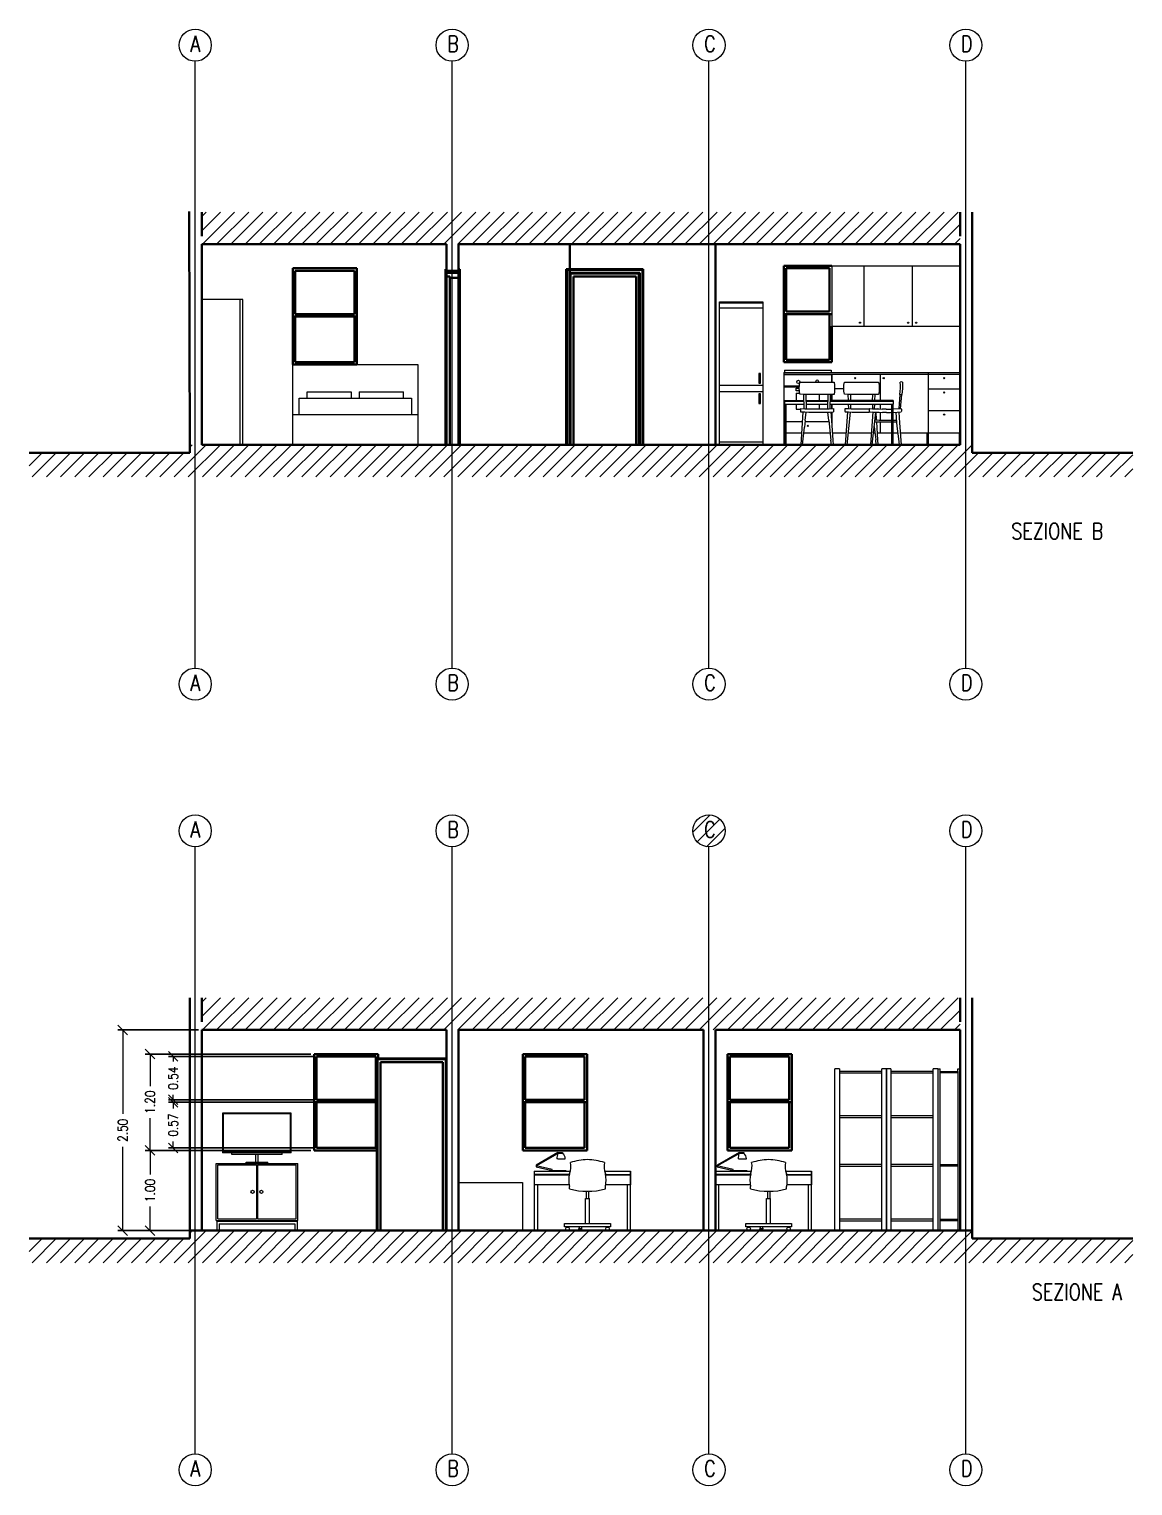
# Model space of a CAD drawing. Header units: metres. Extents: x 60.2 to 105.7, y 8.7 to 63.7.
# Drawn here: x 91.99 to 105.74, y 33.6 to 51.75 of the extents above; entities that cross this region are included whole.
import ezdxf

# ---------------------------------------------------------------- set-up
doc = ezdxf.new("R2010")
doc.units = ezdxf.units.M
doc.header["$LTSCALE"] = 5
doc.header["$MEASUREMENT"] = 0
doc.layers.get('0').update_dxf_attribs({"color": 30})
doc.layers.get('DEFPOINTS').update_dxf_attribs({"color": 210})
for name, color, linetype, lineweight in [('A-ANNO-DIMS', 3, 'Continuous', 9), ('A-ANNO-TEXT', 3, 'Continuous', 18), ('A-ELEV-MBE1', 7, 'Continuous', 35), ('A-FURN', 8, 'Continuous', 18), ('A-SECT-MCUT', 2, 'Continuous', 35)]:
    doc.layers.add(name, color=color, linetype=linetype, lineweight=lineweight)
doc.layers.add('A-ANNO-SCRN', color=30, linetype='Continuous')
doc.styles.add('E-ROMANS', font='romans.shx', dxfattribs={"width": 0.8})
doc.dimstyles.new('E-0100_ARW_18', dxfattribs={"dimscale": 0.001, "dimtxt": 180, "dimasz": 180, "dimexe": 90, "dimexo": 60, "dimgap": 90, "dimtad": 0, "dimzin": 0, "dimdsep": 46, "dimtxsty": 'E-ROMANS', "dimblk": 'OPEN90', "dimcen": 90, "dimclrd": 256, "dimclre": 256, "dimclrt": 256, "dimadec": 0, "dimazin": 0, "dimtfac": 1, "dimtmove": 1, "dimatfit": 3, "dimldrblk": 'OPEN90', "dimfxl": 1, "dimtfill": 1, "dimtolj": 1, "dimtzin": 0, "dimarcsym": 0})

# ---------------------------------------------------------------- blocks, each defined once
blk = doc.blocks.new('_Oblique')
at = {"color": 0, "linetype": 'ByBlock', "lineweight": -2}
blk.add_line((-0.5, -0.5), (0.5, 0.5), dxfattribs=at)
blk = doc.blocks.new('*D82')
at = {"layer": 'A-ANNO-DIMS', "lineweight": -2, "transparency": 16777216}
for p, q in [((94.102, 39.282), (93.098, 39.282)), ((94.102, 36.782), (93.098, 36.782))]:
    blk.add_line(p, q, dxfattribs=at)
at = {"layer": 'A-ANNO-DIMS', "transparency": 16777216}
for p, q in [((93.158, 39.282), (93.158, 38.238)), ((93.158, 36.782), (93.158, 37.826))]:
    blk.add_line(p, q, dxfattribs=at)
at = {"layer": 'DEFPOINTS', "color": 0, "transparency": 16777216}
for p in [(94.142, 39.282), (93.158, 36.782), (94.142, 36.782)]:
    blk.add_point(p, dxfattribs=at)
at = {"layer": 'A-ANNO-DIMS', "transparency": 16777216, "xscale": 0.12, "yscale": 0.12, "zscale": 0.12}
for p, rotation in [((93.158, 39.282), 90), ((93.158, 36.782), 270)]:
    blk.add_blockref('_Oblique', p, dxfattribs=dict(at, rotation=rotation))
at = {"layer": 'A-ANNO-DIMS', "transparency": 16777216, "insert": (93.158, 38.032), "char_height": 0.12, "attachment_point": 5, "rotation": 90, "style": 'E-ROMANS', "bg_fill": 3, "box_fill_scale": 1.25, "bg_fill_color": 256, "bg_fill_true_color": 13158600, "bg_fill_transparency": 0}
blk.add_mtext('\\A1;2.50', dxfattribs=at)
blk = doc.blocks.new('_Open90')
at = {"color": 0, "linetype": 'ByBlock', "lineweight": -2}
for p, q in [((0, 0), (-1, 0)), ((-0.5, 0.5), (0, 0)), ((0, 0), (-0.5, -0.5))]:
    blk.add_line(p, q, dxfattribs=at)
blk = doc.blocks.new('*D83')
at = {"layer": 'A-ANNO-DIMS', "lineweight": -2, "transparency": 16777216}
for p, q in [((95.502, 38.982), (93.438, 38.982)), ((95.502, 37.782), (93.438, 37.782))]:
    blk.add_line(p, q, dxfattribs=at)
at = {"layer": 'A-ANNO-DIMS', "transparency": 16777216}
for p, q in [((93.498, 38.982), (93.498, 38.581)), ((93.498, 37.782), (93.498, 38.183))]:
    blk.add_line(p, q, dxfattribs=at)
at = {"layer": 'DEFPOINTS', "color": 0, "transparency": 16777216}
for p in [(93.498, 38.982), (95.542, 38.982), (95.542, 37.782)]:
    blk.add_point(p, dxfattribs=at)
at = {"layer": 'A-ANNO-DIMS', "transparency": 16777216, "xscale": 0.12, "yscale": 0.12, "zscale": 0.12}
for p, rotation in [((93.498, 38.982), 90), ((93.498, 37.782), 270)]:
    blk.add_blockref('_Oblique', p, dxfattribs=dict(at, rotation=rotation))
at = {"layer": 'A-ANNO-DIMS', "transparency": 16777216, "insert": (93.498, 38.382), "char_height": 0.12, "attachment_point": 5, "rotation": 90, "style": 'E-ROMANS', "bg_fill": 3, "box_fill_scale": 1.25, "bg_fill_color": 256, "bg_fill_true_color": 13158600, "bg_fill_transparency": 0}
blk.add_mtext('\\A1;1.20', dxfattribs=at)
blk = doc.blocks.new('*D84')
at = {"layer": 'A-ANNO-DIMS', "lineweight": -2, "transparency": 16777216}
for p, q in [((95.502, 37.782), (93.438, 37.782)), ((95.502, 36.782), (93.438, 36.782))]:
    blk.add_line(p, q, dxfattribs=at)
at = {"layer": 'A-ANNO-DIMS', "transparency": 16777216}
for p, q in [((93.498, 37.782), (93.498, 37.481)), ((93.498, 36.782), (93.498, 37.083))]:
    blk.add_line(p, q, dxfattribs=at)
at = {"layer": 'DEFPOINTS', "color": 0, "transparency": 16777216}
for p in [(95.542, 37.782), (93.498, 36.782), (95.542, 36.782)]:
    blk.add_point(p, dxfattribs=at)
at = {"layer": 'A-ANNO-DIMS', "transparency": 16777216, "xscale": 0.12, "yscale": 0.12, "zscale": 0.12}
for p, rotation in [((93.498, 37.782), 90), ((93.498, 36.782), 270)]:
    blk.add_blockref('_Oblique', p, dxfattribs=dict(at, rotation=rotation))
at = {"layer": 'A-ANNO-DIMS', "transparency": 16777216, "insert": (93.498, 37.282), "char_height": 0.12, "attachment_point": 5, "rotation": 90, "style": 'E-ROMANS', "bg_fill": 3, "box_fill_scale": 1.25, "bg_fill_color": 256, "bg_fill_true_color": 13158600, "bg_fill_transparency": 0}
blk.add_mtext('\\A1;1.00', dxfattribs=at)
blk = doc.blocks.new('*D85')
at = {"layer": 'A-ANNO-DIMS', "lineweight": -2, "transparency": 16777216}
for p, q in [((95.532, 38.952), (93.726, 38.952)), ((95.532, 38.412), (93.726, 38.412))]:
    blk.add_line(p, q, dxfattribs=at)
at = {"layer": 'A-ANNO-DIMS', "transparency": 16777216}
for p, q in [((93.786, 38.952), (93.786, 38.891)), ((93.786, 38.412), (93.786, 38.473))]:
    blk.add_line(p, q, dxfattribs=at)
at = {"layer": 'DEFPOINTS', "color": 0, "transparency": 16777216}
for p in [(93.786, 38.952), (95.572, 38.952), (95.572, 38.412)]:
    blk.add_point(p, dxfattribs=at)
at = {"layer": 'A-ANNO-DIMS', "transparency": 16777216, "xscale": 0.12, "yscale": 0.12, "zscale": 0.12}
for p, rotation in [((93.786, 38.952), 90), ((93.786, 38.412), 270)]:
    blk.add_blockref('_Oblique', p, dxfattribs=dict(at, rotation=rotation))
at = {"layer": 'A-ANNO-DIMS', "transparency": 16777216, "insert": (93.786, 38.682), "char_height": 0.12, "attachment_point": 5, "rotation": 90, "style": 'E-ROMANS', "bg_fill": 3, "box_fill_scale": 1.25, "bg_fill_color": 256, "bg_fill_true_color": 13158600, "bg_fill_transparency": 0}
blk.add_mtext('\\A1;0.54', dxfattribs=at)
blk = doc.blocks.new('*D86')
at = {"layer": 'A-ANNO-DIMS', "lineweight": -2, "transparency": 16777216}
for p, q in [((95.532, 38.382), (93.726, 38.382)), ((95.532, 37.812), (93.726, 37.812))]:
    blk.add_line(p, q, dxfattribs=at)
at = {"layer": 'A-ANNO-DIMS', "transparency": 16777216}
for p, q in [((93.786, 38.382), (93.786, 38.303)), ((93.786, 37.812), (93.786, 37.891))]:
    blk.add_line(p, q, dxfattribs=at)
at = {"layer": 'DEFPOINTS', "color": 0, "transparency": 16777216}
for p in [(95.572, 38.382), (93.786, 37.812), (95.572, 37.812)]:
    blk.add_point(p, dxfattribs=at)
at = {"layer": 'A-ANNO-DIMS', "transparency": 16777216, "xscale": 0.12, "yscale": 0.12, "zscale": 0.12}
for p, rotation in [((93.786, 38.382), 90), ((93.786, 37.812), 270)]:
    blk.add_blockref('_Oblique', p, dxfattribs=dict(at, rotation=rotation))
at = {"layer": 'A-ANNO-DIMS', "transparency": 16777216, "insert": (93.786, 38.097), "char_height": 0.12, "attachment_point": 5, "rotation": 90, "style": 'E-ROMANS', "bg_fill": 3, "box_fill_scale": 1.25, "bg_fill_color": 256, "bg_fill_true_color": 13158600, "bg_fill_transparency": 0}
blk.add_mtext('\\A1;0.57', dxfattribs=at)

msp = doc.modelspace()

# ---------------------------------------------------------------- hatches: boundary and pattern name
at = {"layer": 'A-ANNO-SCRN'}
h = msp.add_hatch(dxfattribs=at)
h.set_pattern_fill('ANSI31', color=0)
h.paths.add_polyline_path([(94.142, 49.073), (94.142, 49.473), (103.592, 49.473), (103.592, 49.073)])
h = msp.add_hatch(dxfattribs=at)
h.set_pattern_fill('ANSI31', color=0)
h.set_pattern_definition([(45, (0, -2.9), (-0.08838835, 0.08838835), [])])
h.paths.add_polyline_path([(103.742, 46.473), (103.742, 46.573), (93.992, 46.573), (93.992, 46.473), (91.992, 46.473), (91.992, 46.173), (105.742, 46.173), (105.742, 46.473)])
h = msp.add_hatch(dxfattribs=at)
h.set_pattern_fill('ANSI31', color=256)
h.paths.add_polyline_path([(100.261, 41.763, 1), (100.661, 41.763, 1)])
h.paths.add_polyline_path([(100.351, 41.63), (100.565, 41.63), (100.565, 41.93), (100.351, 41.93)], flags=24)

# ---------------------------------------------------------------- linework, layer by layer
at = {"layer": 'A-ANNO-DIMS'}
for p, q in [((94.061, 43.792), (94.061, 51.353)), ((97.261, 43.792), (97.261, 51.353)), ((100.461, 43.792), (100.461, 51.353)), ((103.661, 43.792), (103.661, 51.353)), ((97.261, 34.001), (97.261, 41.563)), ((100.461, 34.001), (100.461, 41.563)), ((103.661, 34.001), (103.661, 41.563))]:
    msp.add_line(p, q, dxfattribs=at)
for centre in [(94.061, 51.553), (97.261, 51.553), (100.461, 51.553), (103.661, 51.553), (94.061, 43.592), (97.261, 43.592), (100.461, 43.592), (103.661, 43.592), (94.061, 41.763), (97.261, 41.763), (100.461, 41.763), (103.661, 41.763), (94.061, 33.801), (97.261, 33.801), (100.461, 33.801), (103.661, 33.801)]:
    msp.add_circle(centre, 0.2, dxfattribs=at)
at = {"layer": 'A-ELEV-MBE1'}
for p, q in [((95.275, 48.773), (96.075, 48.773)), ((95.275, 48.773), (95.275, 47.573)), ((96.045, 48.743), (95.305, 48.743)), ((95.305, 48.743), (95.305, 48.203)), ((96.045, 48.743), (96.045, 48.203)), ((96.075, 48.773), (96.075, 47.573)), ((97.177, 48.708), (97.177, 48.763)), ((97.177, 48.763), (97.192, 48.763)), ((97.192, 48.708), (97.177, 48.708)), ((97.177, 48.708), (97.177, 46.573)), ((97.192, 48.743), (97.192, 48.673)), ((97.342, 48.718), (97.192, 48.718)), ((97.192, 48.673), (97.232, 48.673)), ((97.232, 48.673), (97.232, 46.573)), ((97.232, 48.673), (97.232, 48.653)), ((97.232, 48.653), (97.342, 48.653)), ((97.357, 48.763), (97.342, 48.763)), ((97.342, 48.708), (97.357, 48.708)), ((97.357, 48.708), (97.357, 48.763)), ((97.357, 48.708), (97.357, 46.573)), ((98.683, 48.763), (98.683, 46.573)), ((99.643, 48.763), (98.683, 48.763)), ((98.693, 48.753), (98.693, 46.573)), ((99.633, 48.753), (98.693, 48.753)), ((98.728, 48.718), (98.728, 46.573)), ((99.598, 48.718), (98.728, 48.718)), ((98.738, 48.708), (98.738, 46.573)), ((99.588, 48.708), (98.738, 48.708)), ((98.773, 48.673), (98.773, 46.573)), ((99.553, 48.673), (98.773, 48.673)), ((99.553, 48.673), (99.553, 46.573)), ((99.588, 48.708), (99.588, 46.573)), ((99.598, 48.718), (99.598, 46.573)), ((99.633, 48.753), (99.633, 46.573)), ((99.643, 48.763), (99.643, 46.573)), ((101.392, 48.803), (101.392, 47.603)), ((101.392, 48.803), (101.992, 48.803)), ((101.962, 48.773), (101.422, 48.773)), ((101.422, 48.773), (101.422, 48.233)), ((101.962, 48.773), (101.962, 48.233)), ((95.305, 48.173), (95.305, 47.603)), ((96.045, 47.603), (96.045, 48.173)), ((101.422, 48.203), (101.422, 47.633)), ((101.962, 48.203), (101.962, 47.633)), ((101.992, 48.053), (101.992, 47.603)), ((96.075, 47.573), (95.275, 47.573)), ((96.045, 47.603), (95.305, 47.603)), ((101.392, 47.603), (101.992, 47.603)), ((101.422, 47.633), (101.962, 47.633)), ((95.542, 38.982), (95.542, 37.782)), ((96.312, 38.952), (95.572, 38.952)), ((95.572, 38.952), (95.572, 38.412)), ((96.312, 38.952), (96.312, 38.412)), ((96.322, 38.927), (96.322, 36.782)), ((97.192, 38.927), (96.322, 38.927)), ((96.332, 38.917), (96.332, 36.782)), ((97.182, 38.917), (96.332, 38.917)), ((96.342, 38.982), (96.342, 38.927)), ((96.367, 38.882), (96.367, 36.782)), ((97.147, 38.882), (96.367, 38.882)), ((97.147, 38.882), (97.147, 36.782)), ((97.182, 38.917), (97.182, 36.782)), ((97.192, 38.927), (97.192, 36.782)), ((98.142, 38.982), (98.142, 37.782)), ((98.142, 38.982), (98.942, 38.982)), ((98.912, 38.952), (98.172, 38.952)), ((98.172, 38.952), (98.172, 38.412)), ((98.912, 38.952), (98.912, 38.412)), ((98.942, 38.982), (98.942, 37.782)), ((100.692, 38.982), (100.692, 37.782)), ((100.692, 38.982), (101.492, 38.982)), ((101.462, 38.952), (100.722, 38.952)), ((100.722, 38.952), (100.722, 38.412)), ((101.462, 38.952), (101.462, 38.412)), ((101.492, 38.982), (101.492, 37.782)), ((95.572, 38.382), (95.572, 37.812)), ((96.312, 38.382), (96.312, 37.812)), ((98.172, 38.382), (98.172, 37.812)), ((98.912, 37.812), (98.912, 38.382)), ((100.722, 38.382), (100.722, 37.812)), ((101.462, 38.382), (101.462, 37.812)), ((96.322, 37.782), (95.542, 37.782)), ((96.312, 37.812), (95.572, 37.812)), ((98.942, 37.782), (98.142, 37.782)), ((98.912, 37.812), (98.172, 37.812)), ((101.492, 37.782), (100.692, 37.782)), ((101.462, 37.812), (100.722, 37.812))]:
    msp.add_line(p, q, dxfattribs=at)
for points in [[(97.192, 48.673), (97.192, 46.573)], [(96.075, 48.173), (95.275, 48.173)], [(96.045, 48.203), (95.305, 48.203)], [(101.992, 48.203), (101.392, 48.203)], [(101.962, 48.233), (101.422, 48.233)], [(96.322, 38.382), (95.542, 38.382)], [(96.312, 38.412), (95.572, 38.412)], [(98.942, 38.382), (98.142, 38.382)], [(98.912, 38.412), (98.172, 38.412)], [(101.492, 38.382), (100.692, 38.382)], [(101.462, 38.412), (100.722, 38.412)]]:
    msp.add_lwpolyline(points, dxfattribs=at)
at = {"layer": 'A-FURN'}
for p, q in [((101.992, 48.803), (103.592, 48.803)), ((101.992, 48.803), (101.992, 48.053)), ((102.392, 48.803), (102.392, 48.053)), ((102.992, 48.803), (102.992, 48.053)), ((94.652, 48.383), (94.142, 48.383)), ((94.622, 46.573), (94.622, 48.383)), ((94.652, 46.573), (94.652, 48.383)), ((100.592, 46.573), (100.592, 48.357)), ((100.592, 48.357), (101.132, 48.357)), ((101.132, 48.339), (100.592, 48.339)), ((101.132, 48.357), (101.132, 46.573)), ((100.592, 48.282), (101.132, 48.282)), ((101.992, 48.053), (103.592, 48.053)), ((95.275, 46.573), (95.275, 47.573)), ((95.275, 47.573), (96.835, 47.573)), ((96.835, 47.573), (96.835, 46.573)), ((101.392, 47.473), (103.192, 47.473)), ((101.392, 47.473), (101.392, 47.453)), ((101.392, 47.453), (101.392, 46.573)), ((101.392, 47.453), (103.592, 47.453)), ((101.397, 46.858), (101.397, 47.448)), ((101.397, 47.448), (101.987, 47.448)), ((101.402, 47.503), (101.982, 47.503)), ((101.402, 47.503), (101.402, 47.473)), ((101.982, 47.503), (101.982, 47.473)), ((101.987, 47.448), (101.987, 47.355)), ((101.992, 47.453), (101.992, 47.355)), ((102.592, 47.453), (102.592, 47.117)), ((103.192, 47.473), (103.192, 46.573)), ((103.192, 47.473), (103.592, 47.473)), ((95.455, 47.153), (95.455, 47.233)), ((95.455, 47.233), (96.005, 47.233)), ((96.005, 47.233), (96.005, 47.153)), ((96.105, 47.233), (96.105, 47.153)), ((96.105, 47.233), (96.655, 47.233)), ((96.655, 47.153), (96.655, 47.233)), ((101.132, 47.312), (100.592, 47.312)), ((100.592, 47.237), (101.132, 47.237)), ((101.397, 47.308), (101.588, 47.308)), ((101.397, 47.298), (101.587, 47.298)), ((101.547, 47.278), (101.586, 47.278)), ((101.547, 47.248), (101.547, 47.278)), ((101.587, 47.248), (101.547, 47.248)), ((101.547, 47.218), (101.591, 47.218)), ((101.547, 47.218), (101.547, 47.124)), ((101.639, 47.202), (101.644, 47.025)), ((101.667, 47.202), (101.673, 47.023)), ((101.837, 47.124), (101.837, 47.201)), ((101.942, 47.023), (101.947, 47.201)), ((101.971, 47.024), (101.976, 47.201)), ((101.987, 47.201), (101.987, 47.117)), ((101.992, 47.201), (101.992, 47.117)), ((102.141, 47.273), (102.028, 47.273)), ((102.193, 47.202), (102.197, 47.124)), ((102.225, 47.202), (102.225, 47.124)), ((102.5, 47.124), (102.502, 47.201)), ((102.528, 47.124), (102.53, 47.201)), ((102.592, 47.273), (102.582, 47.273)), ((102.829, 47.023), (102.844, 47.201)), ((102.848, 47.024), (102.863, 47.2)), ((103.192, 47.273), (103.592, 47.273)), ((95.355, 46.953), (95.355, 47.153)), ((95.355, 47.153), (96.755, 47.153)), ((96.755, 47.153), (96.755, 46.953)), ((101.408, 47.124), (101.641, 47.124)), ((101.408, 47.082), (101.408, 47.124)), ((101.408, 47.082), (101.408, 46.573)), ((101.547, 47.082), (101.547, 47.018)), ((101.547, 47.018), (101.601, 47.018)), ((101.572, 47.117), (101.641, 47.117)), ((101.574, 47.082), (101.642, 47.082)), ((101.67, 47.124), (101.945, 47.124)), ((101.67, 47.117), (101.945, 47.117)), ((101.671, 47.082), (101.944, 47.082)), ((101.837, 47.021), (101.837, 47.082)), ((101.987, 47.082), (101.987, 47.025)), ((101.992, 47.082), (101.992, 47.025)), ((102.197, 47.082), (102.198, 47.025)), ((102.225, 47.082), (102.225, 47.024)), ((102.459, 47.022), (102.46, 47.022)), ((102.499, 47.082), (102.498, 47.024)), ((102.525, 47.024), (102.528, 47.082)), ((102.525, 47.024), (102.565, 47.026)), ((102.565, 47.026), (102.567, 47.021)), ((102.592, 47.082), (102.592, 47.021)), ((102.617, 47.02), (102.67, 47.02)), ((102.757, 47.124), (102.757, 47.082)), ((102.757, 47.022), (102.856, 47.025)), ((95.275, 46.953), (96.835, 46.953)), ((101.408, 46.858), (101.397, 46.858)), ((101.624, 46.858), (101.422, 46.858)), ((101.632, 46.984), (101.606, 46.573)), ((101.659, 46.876), (101.651, 46.793)), ((101.956, 46.858), (101.658, 46.858)), ((101.659, 46.876), (101.671, 46.982)), ((101.954, 46.876), (101.943, 46.981)), ((101.954, 46.876), (101.98, 46.633)), ((101.981, 46.983), (101.988, 46.876)), ((101.987, 46.983), (101.987, 46.898)), ((101.988, 46.876), (102.004, 46.633)), ((101.992, 46.984), (101.992, 46.82)), ((102.187, 46.984), (102.16, 46.573)), ((102.182, 46.573), (102.225, 46.982)), ((102.501, 46.983), (102.475, 46.573)), ((102.496, 46.573), (102.539, 46.981)), ((102.539, 46.981), (102.546, 46.883)), ((102.547, 46.86), (102.562, 46.634)), ((102.592, 46.979), (102.592, 46.881)), ((102.592, 46.859), (102.592, 46.723)), ((102.623, 46.979), (102.674, 46.979)), ((102.636, 46.88), (102.741, 46.881)), ((102.639, 46.858), (102.685, 46.858)), ((102.685, 46.858), (102.741, 46.858)), ((102.757, 46.978), (102.857, 46.983)), ((102.757, 46.881), (102.795, 46.882)), ((102.757, 46.859), (102.796, 46.861)), ((102.791, 46.98), (102.797, 46.846)), ((102.797, 46.846), (102.807, 46.771)), ((102.828, 46.982), (102.835, 46.847)), ((102.835, 46.847), (102.857, 46.573)), ((103.592, 46.998), (103.192, 46.998)), ((101.392, 46.723), (101.408, 46.723)), ((101.407, 46.573), (101.407, 46.723)), ((101.422, 46.723), (101.616, 46.723)), ((101.627, 46.573), (101.651, 46.793)), ((101.643, 46.723), (101.97, 46.723)), ((101.998, 46.723), (102.17, 46.723)), ((102.198, 46.723), (102.484, 46.723)), ((102.512, 46.723), (102.528, 46.723)), ((102.52, 46.801), (102.538, 46.634)), ((102.556, 46.723), (102.741, 46.723)), ((102.757, 46.723), (102.813, 46.723)), ((102.807, 46.771), (102.822, 46.647)), ((102.845, 46.723), (103.192, 46.723)), ((103.177, 46.723), (103.177, 46.573)), ((103.192, 46.723), (103.592, 46.723)), ((103.577, 46.723), (103.577, 46.573)), ((96.835, 46.573), (95.275, 46.573)), ((101.132, 46.607), (100.592, 46.607)), ((100.663, 46.573), (101.261, 46.573)), ((101.407, 46.583), (101.607, 46.583)), ((101.629, 46.583), (101.985, 46.583)), ((101.986, 46.573), (101.98, 46.633)), ((102.004, 46.633), (102.008, 46.573)), ((102.007, 46.583), (102.161, 46.583)), ((102.183, 46.583), (102.475, 46.583)), ((102.287, 46.583), (102.287, 46.573)), ((102.297, 46.583), (102.297, 46.573)), ((102.497, 46.583), (102.543, 46.583)), ((102.544, 46.573), (102.538, 46.634)), ((102.562, 46.634), (102.566, 46.573)), ((102.565, 46.583), (102.741, 46.583)), ((102.757, 46.583), (102.83, 46.583)), ((102.822, 46.647), (102.832, 46.573)), ((102.856, 46.583), (103.177, 46.583)), ((103.192, 46.583), (103.577, 46.583)), ((102.031, 36.782), (102.031, 38.796)), ((102.088, 38.796), (102.031, 38.796)), ((102.088, 38.796), (102.088, 36.782)), ((102.614, 38.766), (102.088, 38.766)), ((102.088, 38.746), (102.614, 38.746)), ((102.614, 36.782), (102.614, 38.796)), ((102.671, 38.796), (102.614, 38.796)), ((102.671, 38.796), (102.671, 36.782)), ((102.671, 36.782), (102.671, 38.796)), ((102.728, 38.796), (102.671, 38.796)), ((102.728, 38.796), (102.728, 36.782)), ((103.254, 38.766), (102.728, 38.766)), ((102.728, 38.746), (103.254, 38.746)), ((103.254, 36.782), (103.254, 38.796)), ((103.311, 38.796), (103.254, 38.796)), ((103.311, 38.796), (103.311, 36.782)), ((103.311, 38.796), (103.311, 36.782)), ((103.311, 38.796), (103.341, 38.796)), ((103.341, 38.766), (103.341, 38.796)), ((103.341, 36.782), (103.341, 38.766)), ((103.341, 38.766), (103.562, 38.766)), ((103.562, 38.746), (103.341, 38.746)), ((103.562, 38.766), (103.562, 38.796)), ((103.562, 38.796), (103.592, 38.796)), ((103.562, 38.766), (103.562, 36.782)), ((94.4, 38.246), (94.4, 37.75)), ((95.256, 38.246), (94.4, 38.246)), ((95.246, 38.236), (94.41, 38.236)), ((94.41, 38.236), (94.41, 37.76)), ((95.246, 37.76), (95.246, 38.236)), ((95.256, 37.75), (95.256, 38.246)), ((102.614, 38.211), (102.088, 38.211)), ((102.088, 38.191), (102.614, 38.191)), ((103.254, 38.211), (102.728, 38.211)), ((102.728, 38.191), (103.254, 38.191)), ((103.562, 38.011), (103.562, 37.991)), ((95.246, 37.76), (94.41, 37.76)), ((94.322, 36.909), (94.322, 37.62)), ((94.322, 36.909), (94.322, 37.62)), ((94.322, 37.62), (95.338, 37.62)), ((94.342, 37.6), (94.825, 37.6)), ((94.342, 36.929), (94.342, 37.6)), ((95.256, 37.75), (94.4, 37.75)), ((94.515, 37.729), (94.515, 37.75)), ((95.145, 37.729), (94.515, 37.729)), ((94.694, 37.634), (94.966, 37.634)), ((94.694, 37.62), (94.694, 37.634)), ((94.815, 37.634), (94.815, 37.729)), ((94.825, 37.6), (94.825, 36.929)), ((94.835, 37.6), (94.835, 36.929)), ((94.835, 37.6), (95.318, 37.6)), ((94.845, 37.634), (94.845, 37.729)), ((94.966, 37.62), (94.966, 37.634)), ((95.145, 37.729), (95.145, 37.75)), ((95.318, 36.929), (95.318, 37.6)), ((95.338, 36.909), (95.338, 37.62)), ((98.579, 37.754), (98.307, 37.597)), ((98.307, 37.587), (98.579, 37.744)), ((98.307, 37.597), (98.307, 37.587)), ((98.307, 37.587), (98.307, 37.577)), ((98.506, 37.542), (98.307, 37.587)), ((98.307, 37.577), (98.506, 37.532)), ((98.577, 37.678), (98.567, 37.677)), ((98.577, 37.678), (98.671, 37.678)), ((98.579, 37.754), (98.637, 37.754)), ((98.579, 37.744), (98.579, 37.754)), ((98.637, 37.744), (98.579, 37.744)), ((98.637, 37.754), (98.637, 37.744)), ((98.637, 37.754), (98.637, 37.744)), ((100.836, 37.754), (100.564, 37.597)), ((100.564, 37.587), (100.836, 37.744)), ((100.564, 37.597), (100.564, 37.577)), ((100.763, 37.542), (100.564, 37.587)), ((100.564, 37.577), (100.763, 37.532)), ((100.833, 37.678), (100.824, 37.677)), ((100.833, 37.678), (100.928, 37.678)), ((100.836, 37.754), (100.894, 37.754)), ((100.836, 37.744), (100.836, 37.754)), ((100.894, 37.744), (100.836, 37.744)), ((100.894, 37.754), (100.894, 37.744)), ((100.894, 37.754), (100.894, 37.744)), ((102.614, 37.605), (102.088, 37.605)), ((102.088, 37.585), (102.614, 37.585)), ((103.254, 37.605), (102.728, 37.605)), ((102.728, 37.585), (103.254, 37.585)), ((103.341, 37.605), (103.562, 37.605)), ((103.562, 37.585), (103.341, 37.585)), ((98.285, 37.522), (98.734, 37.522)), ((98.285, 37.522), (98.285, 36.782)), ((98.722, 37.482), (98.285, 37.482)), ((98.285, 37.477), (98.721, 37.477)), ((98.285, 37.477), (98.285, 37.357)), ((98.496, 37.532), (98.496, 37.527)), ((98.496, 37.532), (98.676, 37.532)), ((98.496, 37.532), (98.586, 37.532)), ((98.496, 37.522), (98.496, 37.532)), ((98.496, 37.532), (98.506, 37.532)), ((98.676, 37.522), (98.496, 37.522)), ((98.506, 37.532), (98.506, 37.542)), ((98.586, 37.532), (98.586, 37.532)), ((98.676, 37.532), (98.676, 37.522)), ((99.161, 37.522), (99.483, 37.522)), ((99.483, 37.477), (99.174, 37.477)), ((99.483, 37.472), (99.175, 37.472)), ((99.483, 36.782), (99.483, 37.522)), ((99.483, 37.522), (99.483, 37.522)), ((99.483, 37.522), (99.483, 37.522)), ((99.483, 37.522), (99.483, 37.482)), ((99.483, 37.472), (99.483, 37.522)), ((99.483, 37.522), (99.483, 37.472)), ((99.483, 37.482), (99.483, 37.482)), ((99.483, 37.482), (99.483, 37.477)), ((99.483, 37.477), (99.483, 37.477)), ((99.483, 37.477), (99.483, 37.472)), ((99.483, 37.472), (99.483, 37.46)), ((99.483, 37.472), (99.483, 37.352)), ((100.542, 37.522), (100.991, 37.522)), ((100.978, 37.482), (100.542, 37.482)), ((100.542, 37.477), (100.977, 37.477)), ((100.753, 37.532), (100.753, 37.527)), ((100.753, 37.532), (100.933, 37.532)), ((100.753, 37.532), (100.843, 37.532)), ((100.753, 37.522), (100.753, 37.532)), ((100.753, 37.532), (100.763, 37.532)), ((100.933, 37.522), (100.753, 37.522)), ((100.763, 37.532), (100.763, 37.542)), ((100.843, 37.532), (100.843, 37.532)), ((100.933, 37.532), (100.933, 37.522)), ((101.417, 37.522), (101.739, 37.522)), ((101.739, 37.477), (101.431, 37.477)), ((101.739, 37.472), (101.432, 37.472)), ((101.739, 36.782), (101.739, 37.522)), ((101.739, 37.522), (101.739, 37.522)), ((101.739, 37.522), (101.739, 37.522)), ((101.739, 37.522), (101.739, 37.482)), ((101.739, 37.472), (101.739, 37.522)), ((101.739, 37.522), (101.739, 37.472)), ((101.739, 37.482), (101.739, 37.482)), ((101.739, 37.482), (101.739, 37.477)), ((101.739, 37.477), (101.739, 37.477)), ((101.739, 37.477), (101.739, 37.472)), ((101.739, 37.472), (101.739, 37.46)), ((101.739, 37.472), (101.739, 37.352)), ((103.562, 37.405), (103.562, 37.385)), ((97.342, 37.382), (98.139, 37.382)), ((98.139, 37.382), (98.139, 36.782)), ((98.285, 37.357), (98.718, 37.357)), ((98.285, 37.357), (98.325, 37.357)), ((98.325, 37.357), (98.325, 36.782)), ((98.722, 37.302), (98.722, 37.332)), ((98.932, 37.272), (98.932, 37.182)), ((98.962, 37.272), (98.962, 37.182)), ((99.172, 37.302), (99.172, 37.332)), ((99.483, 37.352), (99.176, 37.352)), ((99.483, 37.352), (99.443, 37.352)), ((99.443, 37.352), (99.443, 36.782)), ((100.542, 37.357), (100.975, 37.357)), ((100.582, 37.357), (100.582, 36.782)), ((100.979, 37.302), (100.979, 37.332)), ((101.189, 37.272), (101.189, 37.182)), ((101.219, 37.272), (101.219, 37.182)), ((101.429, 37.302), (101.429, 37.332)), ((101.739, 37.352), (101.433, 37.352)), ((101.739, 37.352), (101.699, 37.352)), ((101.699, 37.352), (101.699, 36.782)), ((98.922, 36.87), (98.922, 37.182)), ((98.922, 37.182), (98.972, 37.182)), ((98.972, 36.87), (98.972, 37.182)), ((101.179, 36.87), (101.179, 37.182)), ((101.179, 37.182), (101.229, 37.182)), ((101.229, 36.87), (101.229, 37.182)), ((94.322, 36.909), (95.338, 36.909)), ((94.331, 36.909), (94.331, 36.782)), ((94.331, 36.898), (95.329, 36.898)), ((94.342, 36.929), (94.825, 36.929)), ((94.358, 36.868), (95.302, 36.868)), ((94.358, 36.868), (94.358, 36.782)), ((94.835, 36.929), (95.318, 36.929)), ((95.302, 36.868), (95.302, 36.782)), ((95.329, 36.909), (95.329, 36.782)), ((98.662, 36.87), (99.233, 36.87)), ((98.662, 36.83), (98.662, 36.87)), ((99.233, 36.87), (99.233, 36.83)), ((100.919, 36.87), (101.489, 36.87)), ((100.919, 36.83), (100.919, 36.87)), ((101.489, 36.87), (101.489, 36.83)), ((102.614, 36.925), (102.088, 36.925)), ((102.088, 36.905), (102.614, 36.905)), ((103.254, 36.925), (102.728, 36.925)), ((102.728, 36.905), (103.254, 36.905)), ((103.341, 36.925), (103.562, 36.925)), ((103.562, 36.905), (103.341, 36.905)), ((99.233, 36.83), (98.662, 36.83)), ((98.684, 36.83), (98.684, 36.82)), ((98.713, 36.83), (98.713, 36.82)), ((98.84, 36.804), (98.875, 36.804)), ((98.875, 36.804), (98.84, 36.804)), ((98.843, 36.83), (98.843, 36.82)), ((98.843, 36.83), (98.843, 36.82)), ((98.872, 36.83), (98.872, 36.82)), ((99.182, 36.83), (99.182, 36.82)), ((99.211, 36.83), (99.211, 36.82)), ((101.489, 36.83), (100.919, 36.83)), ((100.94, 36.83), (100.94, 36.82)), ((100.969, 36.83), (100.969, 36.82)), ((101.096, 36.804), (101.132, 36.804)), ((101.132, 36.804), (101.096, 36.804)), ((101.099, 36.83), (101.099, 36.82)), ((101.099, 36.83), (101.099, 36.82)), ((101.129, 36.83), (101.129, 36.82)), ((101.439, 36.83), (101.439, 36.82)), ((101.468, 36.83), (101.468, 36.82)), ((102.031, 36.782), (101.739, 36.782)), ((102.088, 36.782), (102.031, 36.782)), ((102.671, 36.782), (102.614, 36.782)), ((102.728, 36.782), (102.671, 36.782)), ((103.311, 36.782), (103.254, 36.782)), ((103.311, 36.782), (103.341, 36.782))]:
    msp.add_line(p, q, dxfattribs=at)
for points in [[(101.103, 47.462), (101.083, 47.462), (101.083, 47.342), (101.103, 47.342), (101.103, 47.382)], [(101.103, 47.207), (101.083, 47.207), (101.083, 47.087), (101.103, 47.087), (101.103, 47.127)]]:
    msp.add_lwpolyline(points, close=True, dxfattribs=at)
for points in [[(101.595, 47.355), (102.02, 47.355, -0.092959), (102.02, 47.201, -0.002126), (101.594, 47.203, -0.109257), (101.595, 47.355, -0.276267)], [(102.15, 47.355), (102.575, 47.355, -0.092959), (102.575, 47.201, -0.002126), (102.148, 47.203, -0.109257), (102.15, 47.355, -0.276267)], [(102.838, 47.201, 0.066438), (102.845, 47.355, 3.035344)], [(102.868, 47.2, 0.066438), (102.875, 47.354, 3.035344)], [(101.603, 47.027, 0.162787), (101.603, 46.986, 0.892277)], [(102.011, 47.026, -0.16523), (102.011, 46.985, -0.892277)], [(102.158, 47.027, 0.162787), (102.157, 46.986, 0.892277)], [(102.46, 47.026, 0.162787), (102.46, 46.985, 0.892277)], [(102.856, 47.025, -0.162787), (102.857, 46.983, -0.892277)]]:
    msp.add_lwpolyline(points, format="xyb", dxfattribs=at)
at = {"layer": 'A-FURN', "lineweight": 0}
for points in [[(101.408, 47.117), (101.572, 47.117)], [(101.408, 47.082), (101.574, 47.082)], [(101.422, 46.573), (101.422, 47.082)], [(101.972, 47.082), (102.757, 47.082)], [(101.973, 47.117), (102.757, 47.117)], [(102.757, 47.124), (101.974, 47.124)], [(102.741, 47.082), (102.741, 46.573)], [(102.741, 46.573), (102.741, 47.082), (102.757, 47.082)], [(102.757, 46.573), (102.757, 47.082)]]:
    msp.add_lwpolyline(points, dxfattribs=at)
at = {"layer": 'A-FURN'}
for centre, radius in [((102.342, 48.095), 0.0075), ((102.942, 48.095), 0.0075), ((103.042, 48.095), 0.0075), ((102.282, 47.405), 0.0075), ((102.638, 47.405), 0.0075), ((103.392, 47.405), 0.0075), ((101.575, 47.358), 0.02), ((103.392, 47.225), 0.0075), ((103.392, 46.95), 0.0075), ((101.692, 46.81), 0.0075), ((94.775, 37.265), 0.02), ((94.885, 37.265), 0.02), ((98.698, 36.804), 0.0216), ((99.197, 36.804), 0.0216), ((100.955, 36.804), 0.0216), ((101.453, 36.804), 0.0216)]:
    msp.add_circle(centre, radius, dxfattribs=at)
for centre, radius, start, end in [((101.809, 47.358), 0.02, 352.3592, 187.6408), ((102.857, 47.361), 0.161, 263.4091, 274.1747), ((102.858, 47.299), 0.058, 73.6382, 103.6835), ((101.815, 50.423), 3.403, 266.4288, 273.2974), ((102.37, 50.424), 3.403, 266.4288, 271.5007), ((102.673, 50.467), 3.448, 266.4571, 269.0731), ((102.673, 50.467), 3.448, 269.9452, 271.1259), ((101.816, 50.382), 3.403, 266.4134, 273.2991), ((102.361, 50.135), 3.155, 266.3033, 272.5482), ((102.673, 50.376), 3.398, 266.4069, 269.1617), ((102.663, 49.853), 2.995, 267.4035, 269.5384), ((102.668, 50.025), 3.144, 267.4639, 269.4043), ((102.7, 48.6), 1.622, 269.0903, 271.4632), ((98.761, 37.677), 0.194, 159.8592, 179.8045), ((98.595, 37.68), 0.0759, 358.3182, 56.6331), ((98.517, 37.579), 0.225, 336.9384, 13.5907), ((99.034, 36.535), 1.136, 94.3737, 105.2596), ((98.861, 36.535), 1.136, 74.7404, 85.6263), ((99.378, 37.579), 0.225, 166.4093, 203.0616), ((101.018, 37.677), 0.194, 159.8592, 179.8045), ((100.852, 37.68), 0.0759, 358.3182, 56.6331), ((100.773, 37.579), 0.225, 336.9384, 13.5907), ((101.291, 36.535), 1.136, 94.3737, 105.2596), ((101.117, 36.535), 1.136, 74.7404, 85.6263), ((101.635, 37.579), 0.225, 166.4093, 203.0616), ((99.1, 37.409), 0.385, 167.776, 191.5237), ((98.795, 37.409), 0.385, 348.4763, 12.224), ((101.357, 37.409), 0.385, 167.776, 191.5237), ((101.052, 37.409), 0.385, 348.4763, 12.224), ((98.947, 38.127), 0.855, 254.746, 285.254), ((101.204, 38.127), 0.855, 254.746, 285.254)]:
    msp.add_arc(centre, radius, start, end, dxfattribs=at)
for centre, ratio, start_param in [((98.849, 36.804), 0.430708, -2.397974), ((98.866, 36.804), 0.429752, -1.570796), ((101.106, 36.804), 0.430708, -2.397974), ((101.122, 36.804), 0.429752, -1.570796)]:
    msp.add_ellipse(centre, major_axis=(0, -0.0216), ratio=ratio, start_param=start_param, end_param=1.570796, dxfattribs=at)
at = {"layer": 'A-FURN', "extrusion": (0, 0, -1)}
for centre, ratio, start_param in [((98.849, 36.804), 0.429752, -1.570796), ((98.866, 36.804), 0.430708, -2.397974), ((101.106, 36.804), 0.429752, -1.570796), ((101.122, 36.804), 0.430708, -2.397974)]:
    msp.add_ellipse(centre, major_axis=(0, -0.0216), ratio=ratio, start_param=start_param, end_param=1.570796, dxfattribs=at)
at = {"layer": 'A-SECT-MCUT', "color": 2}
for p, q in [((93.985, 49.481), (93.992, 46.473)), ((94.142, 49.473), (94.142, 49.173)), ((103.592, 49.473), (103.592, 49.173)), ((103.742, 49.073), (103.742, 49.473)), ((94.142, 49.073), (97.192, 49.073)), ((94.142, 49.073), (97.192, 49.073)), ((94.142, 49.073), (94.142, 46.573)), ((97.342, 49.073), (100.542, 49.073)), ((97.342, 49.073), (100.392, 49.073)), ((98.728, 46.573), (98.728, 49.073)), ((100.542, 49.073), (103.592, 49.073)), ((103.592, 49.073), (103.592, 46.573)), ((103.742, 49.073), (103.742, 46.473)), ((93.992, 46.473), (91.992, 46.473)), ((94.142, 46.573), (103.592, 46.573)), ((105.742, 46.473), (103.742, 46.473)), ((93.992, 39.282), (93.992, 39.682)), ((94.142, 39.682), (94.142, 39.382)), ((103.592, 39.682), (103.592, 39.382)), ((103.742, 39.682), (103.742, 36.682)), ((103.742, 39.282), (103.742, 39.65)), ((93.992, 39.282), (93.992, 36.782)), ((94.142, 39.282), (97.192, 39.282)), ((94.142, 39.282), (97.192, 39.282)), ((94.142, 39.282), (94.142, 36.782)), ((97.342, 39.282), (100.392, 39.282)), ((97.342, 39.282), (100.392, 39.282)), ((100.392, 36.782), (100.392, 39.282)), ((100.542, 39.282), (103.592, 39.282)), ((103.592, 39.282), (103.592, 36.782)), ((103.592, 36.782), (103.592, 38.596)), ((93.992, 36.682), (91.992, 36.682)), ((93.992, 36.782), (103.742, 36.782)), ((93.992, 36.782), (93.992, 36.682)), ((103.742, 36.682), (105.742, 36.682))]:
    msp.add_line(p, q, dxfattribs=at)
at = {"layer": 'A-SECT-MCUT'}
msp.add_line((97.192, 48.743), (97.342, 48.743), dxfattribs=at)
at = {"layer": 'A-SECT-MCUT', "color": 2}
for points in [[(97.192, 49.073), (97.192, 48.743)], [(97.342, 49.073), (97.342, 46.573)], [(100.542, 49.073), (100.542, 46.573)], [(97.192, 39.282), (97.192, 36.782)], [(97.342, 39.282), (97.342, 36.782)], [(100.542, 39.282), (100.542, 36.782)]]:
    msp.add_lwpolyline(points, dxfattribs=at)

# ---------------------------------------------------------------- texts
at = {"layer": 'A-ANNO-TEXT', "char_height": 0.2, "attachment_point": 1, "style": 'E-ROMANS'}
for s, width, insert in [('A', 0.34021, (94.001, 51.671)), ('B', 0.34021, (97.201, 51.671)), ('C', 0.34021, (100.401, 51.671)), ('D', 0.34021, (103.601, 51.671)), ('SEZIONE B', 3.80072, (104.228, 45.597)), ('A', 0.34021, (94.001, 43.709)), ('B', 0.34021, (97.201, 43.709)), ('C', 0.34021, (100.401, 43.709)), ('D', 0.34021, (103.601, 43.709)), ('A', 0.34021, (94.001, 41.88)), ('B', 0.34021, (97.201, 41.88)), ('C', 0.34021, (100.401, 41.88)), ('D', 0.34021, (103.601, 41.88)), ('SEZIONE A', 3.80072, (104.484, 36.117)), ('A', 0.34021, (94.001, 33.918)), ('B', 0.34021, (97.201, 33.918)), ('C', 0.34021, (100.401, 33.918)), ('D', 0.34021, (103.601, 33.918))]:
    msp.add_mtext_dynamic_manual_height_columns(s, width=width, gutter_width=9, heights=[0], dxfattribs=dict(at, insert=insert))

# ---------------------------------------------------------------- next in the draw order: dimensions: what is measured, and where the dimension line sits
at = {"layer": 'A-ANNO-DIMS'}
dim = msp.add_linear_dim(base=(93.158, 36.782), p1=(94.142, 39.282), p2=(94.142, 36.782), angle=90, dimstyle='E-0100_ARW_18', override={"dimtxt": 120, "dimasz": 120, "dimexe": 60, "dimexo": 40, "dimgap": 60, "dimblk": 'Oblique', "dimcen": 60, "dimlwd": 65535}, dxfattribs=at)
dim.commit()
dim.dimension.update_dxf_attribs({"geometry": '*D82', "text_midpoint": (93.158, 38.032)})

# ---------------------------------------------------------------- next in the draw order: hatches: boundary and pattern name
at = {"layer": 'A-ANNO-SCRN'}
h = msp.add_hatch(dxfattribs=at)
h.set_pattern_fill('ANSI31', color=0)
h.set_pattern_definition([(45, (0, -9.79075), (-0.08838835, 0.08838835), [])])
h.paths.add_polyline_path([(94.142, 39.282), (94.142, 39.682), (103.592, 39.682), (103.592, 39.282)])

# ---------------------------------------------------------------- next in the draw order: dimensions: what is measured, and where the dimension line sits
at = {"layer": 'A-ANNO-DIMS'}
dim = msp.add_linear_dim(base=(93.498, 38.982), p1=(95.542, 37.782), p2=(95.542, 38.982), angle=90, dimstyle='E-0100_ARW_18', override={"dimtxt": 120, "dimasz": 120, "dimexe": 60, "dimexo": 40, "dimgap": 60, "dimblk": 'Oblique', "dimcen": 60, "dimlwd": 65535}, dxfattribs=at)
dim.commit()
dim.dimension.update_dxf_attribs({"geometry": '*D83', "text_midpoint": (93.498, 38.382)})

# ---------------------------------------------------------------- next in the draw order: dimensions: what is measured, and where the dimension line sits
for base, p1, p2, picture, middle in [((93.786, 38.952), (95.572, 38.412), (95.572, 38.952), '*D85', (93.786, 38.682)), ((93.498, 36.782), (95.542, 37.782), (95.542, 36.782), '*D84', (93.498, 37.282))]:
    dim = msp.add_linear_dim(base=base, p1=p1, p2=p2, angle=90, dimstyle='E-0100_ARW_18', override={"dimtxt": 120, "dimasz": 120, "dimexe": 60, "dimexo": 40, "dimgap": 60, "dimblk": 'Oblique', "dimcen": 60, "dimlwd": 65535}, dxfattribs=at)
    dim.commit()
    dim.dimension.update_dxf_attribs({"geometry": picture, "text_midpoint": middle})

# ---------------------------------------------------------------- next in the draw order: hatches: boundary and pattern name
at = {"layer": 'A-ANNO-SCRN'}
h = msp.add_hatch(dxfattribs=at)
h.set_pattern_fill('ANSI31', color=0)
h.set_pattern_definition([(45, (0, -12.69075), (-0.08838835, 0.08838835), [])])
h.paths.add_polyline_path([(93.992, 36.682), (91.992, 36.682), (91.992, 36.382), (105.742, 36.382), (105.742, 36.682), (103.742, 36.682), (103.742, 36.782), (93.992, 36.782)])

# ---------------------------------------------------------------- next in the draw order: linework, layer by layer
at = {"layer": 'A-ELEV-MBE1'}
msp.add_line((95.542, 38.982), (96.342, 38.982), dxfattribs=at)

# ---------------------------------------------------------------- next in the draw order: dimensions: what is measured, and where the dimension line sits
at = {"layer": 'A-ANNO-DIMS'}
dim = msp.add_linear_dim(base=(93.786, 37.812), p1=(95.572, 38.382), p2=(95.572, 37.812), angle=90, dimstyle='E-0100_ARW_18', override={"dimtxt": 120, "dimasz": 120, "dimexe": 60, "dimexo": 40, "dimgap": 60, "dimblk": 'Oblique', "dimcen": 60, "dimlwd": 65535}, dxfattribs=at)
dim.commit()
dim.dimension.update_dxf_attribs({"geometry": '*D86', "text_midpoint": (93.786, 38.097)})

# ---------------------------------------------------------------- next in the draw order: linework, layer by layer
msp.add_line((94.061, 34.001), (94.061, 41.563), dxfattribs=at)

doc.saveas('drawing.dxf')
